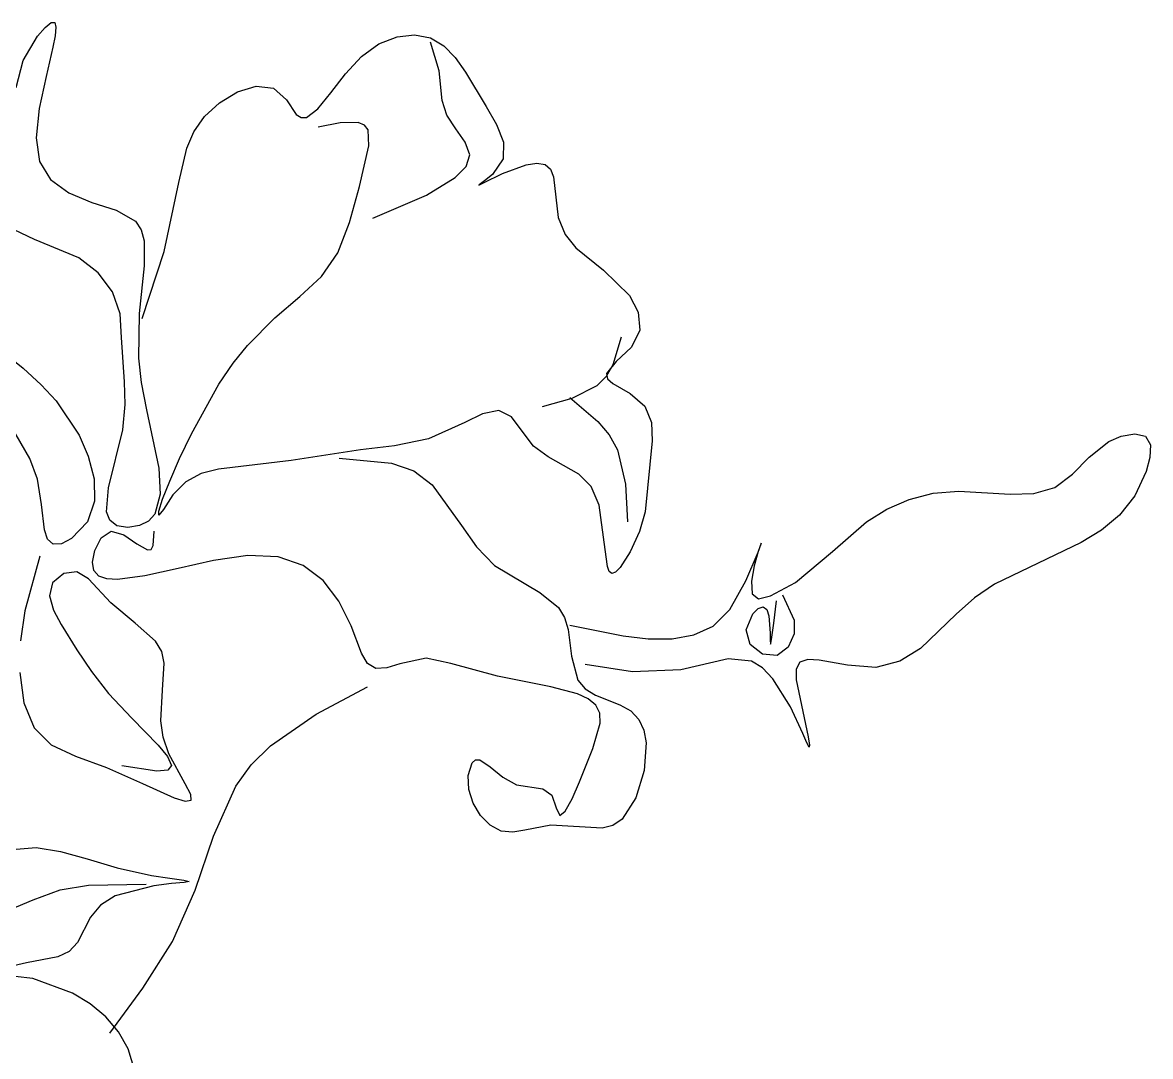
# Model space of a CAD drawing. Extents: x 1292 to 1769, y 219 to 688.
# Drawn here: x 1594.8 to 1686, y 490.5 to 574.2 of the extents above; entities that cross this region are included whole.
import ezdxf

# ---------------------------------------------------------------- set-up
doc = ezdxf.new("R2010")
doc.units = 0
doc.header["$LTSCALE"] = 0.9
doc.header["$MEASUREMENT"] = 0
doc.layers.add('3', color=3, linetype='CONTINUOUS')

msp = doc.modelspace()

# ---------------------------------------------------------------- linework, layer by layer
at = {"layer": '3'}
for p, q in [((1596.582, 573.785), (1597.074, 574.173)), ((1597.074, 574.173), (1597.365, 574.169)), ((1597.365, 574.169), (1597.461, 573.795)), ((1595.977, 573.082), (1596.582, 573.785)), ((1597.461, 573.795), (1597.399, 573.112)), ((1625.057, 573.023), (1626.472, 573.181)), ((1626.472, 573.181), (1627.76, 572.935)), ((1594.816, 571.104), (1595.977, 573.082)), ((1597.399, 573.112), (1597.219, 572.181)), ((1622.184, 571.43), (1623.599, 572.444)), ((1623.599, 572.444), (1625.057, 573.023)), ((1628.47, 570.272), (1627.756, 572.589)), ((1627.76, 572.935), (1628.849, 572.304)), ((1628.849, 572.304), (1629.769, 571.351)), ((1597.219, 572.181), (1596.661, 569.822)), ((1620.882, 570.018), (1622.184, 571.43)), ((1629.769, 571.351), (1630.596, 570.157)), ((1594.238, 568.928), (1594.816, 571.104)), ((1596.661, 569.822), (1596.102, 567.213)), ((1619.707, 568.489), (1620.882, 570.018)), ((1628.716, 567.868), (1628.47, 570.272)), ((1630.596, 570.157), (1632.27, 567.372)), ((1612.149, 568.565), (1613.671, 569.021)), ((1613.671, 569.021), (1615.056, 568.863)), ((1615.056, 568.863), (1616.115, 567.925)), ((1609.48, 566.563), (1610.687, 567.684)), ((1610.687, 567.684), (1612.149, 568.565)), ((1616.115, 567.925), (1616.901, 566.746)), ((1618.655, 567.198), (1619.707, 568.489)), ((1629.102, 566.69), (1628.716, 567.868)), ((1596.102, 567.213), (1595.852, 564.837)), ((1617.721, 566.499), (1618.655, 567.198)), ((1632.27, 567.372), (1633.115, 565.924)), ((1608.621, 565.33), (1609.48, 566.563)), ((1616.901, 566.746), (1617.297, 566.482)), ((1617.297, 566.482), (1617.721, 566.499)), ((1620.453, 566.05), (1618.67, 565.711)), ((1621.911, 566.081), (1620.453, 566.05)), ((1622.416, 565.884), (1621.911, 566.081)), ((1622.72, 565.497), (1622.416, 565.884)), ((1629.826, 565.565), (1629.102, 566.69)), ((1633.115, 565.924), (1633.67, 564.5)), ((1608.044, 564.017), (1608.621, 565.33)), ((1622.78, 564.21), (1622.72, 565.497)), ((1630.567, 564.495), (1629.826, 565.565)), ((1595.852, 564.837), (1596.123, 562.937)), ((1607.402, 561.243), (1608.044, 564.017)), ((1622.014, 560.925), (1622.78, 564.21)), ((1630.95, 563.482), (1630.567, 564.495)), ((1633.67, 564.5), (1633.646, 563.138)), ((1630.653, 562.528), (1630.95, 563.482)), ((1633.646, 563.138), (1632.771, 561.878)), ((1596.123, 562.937), (1597.014, 561.48)), ((1629.773, 561.649), (1630.653, 562.528)), ((1633.585, 561.961), (1635.509, 562.67)), ((1635.509, 562.67), (1636.372, 562.807)), ((1636.372, 562.807), (1637.037, 562.693)), ((1637.037, 562.693), (1637.466, 562.302)), ((1637.466, 562.302), (1637.714, 561.693)), ((1597.014, 561.48), (1598.497, 560.401)), ((1627.44, 560.209), (1629.773, 561.649)), ((1632.134, 561.364), (1631.695, 561.051)), ((1632.05, 561.206), (1633.585, 561.961)), ((1632.771, 561.878), (1632.134, 561.364)), ((1637.714, 561.693), (1638.109, 558.41)), ((1598.497, 560.401), (1600.357, 559.613)), ((1606.203, 555.662), (1607.402, 561.243)), ((1621.218, 557.987), (1622.014, 560.925)), ((1631.676, 561.014), (1632.05, 561.206)), ((1631.695, 561.051), (1631.676, 561.014)), ((1600.357, 559.613), (1602.331, 558.988)), ((1623.09, 558.342), (1627.44, 560.209)), ((1602.331, 558.988), (1603.906, 558.105)), ((1603.906, 558.105), (1604.359, 557.401)), ((1620.265, 555.551), (1621.218, 557.987)), ((1638.109, 558.41), (1638.667, 557.041)), ((1595.734, 556.632), (1594.075, 557.411)), ((1604.359, 557.401), (1604.585, 556.526)), ((1638.667, 557.041), (1639.538, 555.946)), ((1599.312, 555.141), (1595.734, 556.632)), ((1604.585, 556.526), (1604.594, 554.498)), ((1639.538, 555.946), (1641.763, 554.135)), ((1600.865, 553.918), (1599.312, 555.141)), ((1604.427, 550.236), (1606.203, 555.662)), ((1618.934, 553.643), (1620.265, 555.551)), ((1604.594, 554.498), (1604.205, 550.634)), ((1641.763, 554.135), (1643.869, 552.092)), ((1602.031, 552.38), (1600.865, 553.918)), ((1617.204, 552.024), (1618.934, 553.643)), ((1602.643, 550.603), (1602.031, 552.38)), ((1615.177, 550.297), (1617.204, 552.024)), ((1643.869, 552.092), (1644.568, 550.744)), ((1602.769, 548.708), (1602.643, 550.603)), ((1604.205, 550.634), (1604.14, 547.038)), ((1644.568, 550.744), (1644.718, 549.286)), ((1612.955, 548.063), (1615.177, 550.297)), ((1603.019, 545.11), (1602.769, 548.708)), ((1642.537, 546.511), (1643.227, 548.762)), ((1644.718, 549.286), (1644.026, 547.92)), ((1611.803, 546.63), (1612.955, 548.063)), ((1644.026, 547.92), (1642.797, 546.751)), ((1593.174, 547.534), (1594.808, 546.227)), ((1604.14, 547.038), (1604.357, 545.07)), ((1642.797, 546.751), (1642.01, 545.774)), ((1594.808, 546.227), (1596.268, 544.863)), ((1610.64, 544.922), (1611.803, 546.63)), ((1641.997, 545.565), (1642.537, 546.511)), ((1642.01, 545.774), (1642.093, 545.354)), ((1596.268, 544.863), (1597.479, 543.575)), ((1603.072, 543.268), (1603.019, 545.11)), ((1604.357, 545.07), (1604.796, 542.853)), ((1608.418, 540.909), (1610.64, 544.922)), ((1641.245, 544.816), (1641.997, 545.565)), ((1642.093, 545.354), (1642.526, 544.963)), ((1642.526, 544.963), (1643.915, 544.158)), ((1595.355, 538.906), (1591.979, 544.723)), ((1639.23, 543.792), (1641.245, 544.816)), ((1643.915, 544.158), (1645.121, 543.136)), ((1597.479, 543.575), (1599.343, 540.799)), ((1602.867, 541.224), (1603.072, 543.268)), ((1636.842, 543.112), (1639.23, 543.792)), ((1645.121, 543.136), (1645.649, 541.823)), ((1604.796, 542.853), (1605.79, 538.12)), ((1631.984, 542.517), (1630.534, 541.82)), ((1633.283, 542.787), (1631.984, 542.517)), ((1634.322, 542.283), (1633.283, 542.787)), ((1635.171, 541.112), (1634.322, 542.283)), ((1601.699, 536.548), (1602.867, 541.224)), ((1630.534, 541.82), (1627.617, 540.51)), ((1645.649, 541.823), (1645.705, 540.338)), ((1599.343, 540.799), (1600.071, 539.103)), ((1607.456, 538.896), (1608.418, 540.909)), ((1627.617, 540.51), (1624.858, 539.921)), ((1636.107, 539.906), (1635.171, 541.112)), ((1645.705, 540.338), (1645.146, 534.588)), ((1682.655, 540.275), (1683.654, 540.706)), ((1683.654, 540.706), (1684.746, 540.903)), ((1684.746, 540.903), (1685.629, 540.716)), ((1685.629, 540.716), (1686.022, 540.027)), ((1622.099, 539.619), (1616.48, 538.735)), ((1624.858, 539.921), (1622.099, 539.619)), ((1637.279, 539.049), (1636.107, 539.906)), ((1681.054, 539.021), (1682.655, 540.275)), ((1686.022, 540.027), (1685.978, 538.988)), ((1595.973, 537.25), (1595.355, 538.906)), ((1600.071, 539.103), (1600.54, 537.274)), ((1606.662, 537.079), (1607.456, 538.896)), ((1616.48, 538.735), (1610.616, 538.057)), ((1639.777, 537.649), (1637.279, 539.049)), ((1679.709, 537.631), (1681.054, 539.021)), ((1685.978, 538.988), (1685.677, 537.85)), ((1605.79, 538.12), (1605.901, 536.031)), ((1609.223, 537.686), (1607.974, 537.026)), ((1610.616, 538.057), (1609.223, 537.686)), ((1640.778, 536.639), (1639.777, 537.649)), ((1678.293, 536.564), (1679.709, 537.631)), ((1685.677, 537.85), (1684.755, 535.882)), ((1596.284, 535.193), (1595.973, 537.25)), ((1600.54, 537.274), (1600.581, 535.453)), ((1606.085, 535.61), (1606.662, 537.079)), ((1607.974, 537.026), (1606.926, 535.974)), ((1641.414, 535.145), (1640.778, 536.639)), ((1601.558, 534.601), (1601.699, 536.548)), ((1605.901, 536.031), (1605.454, 534.412)), ((1606.926, 535.974), (1606.163, 534.788)), ((1666.498, 535.592), (1668.45, 536.103)), ((1668.45, 536.103), (1670.509, 536.27)), ((1670.509, 536.27), (1674.672, 536.036)), ((1674.672, 536.036), (1676.596, 536.089)), ((1676.596, 536.089), (1678.293, 536.564)), ((1684.755, 535.882), (1683.523, 534.332)), ((1596.524, 533.136), (1596.284, 535.193)), ((1600.581, 535.453), (1600.023, 533.785)), ((1605.776, 534.638), (1606.085, 535.61)), ((1641.901, 531.542), (1641.414, 535.145)), ((1664.686, 534.799), (1666.498, 535.592)), ((1601.819, 533.909), (1601.558, 534.601)), ((1602.386, 533.474), (1601.819, 533.909)), ((1605.454, 534.412), (1604.951, 533.847)), ((1605.786, 534.314), (1605.776, 534.638)), ((1606.163, 534.788), (1605.786, 534.314)), ((1645.146, 534.588), (1644.681, 532.999)), ((1663.047, 533.789), (1664.686, 534.799)), ((1683.523, 534.332), (1682.054, 533.108)), ((1596.783, 532.389), (1596.524, 533.136)), ((1600.023, 533.785), (1598.717, 532.425)), ((1603.279, 533.339), (1602.386, 533.474)), ((1604.225, 533.479), (1603.279, 533.339)), ((1604.951, 533.847), (1604.225, 533.479)), ((1644.681, 532.999), (1643.933, 531.359)), ((1660.288, 531.379), (1663.047, 533.789)), ((1682.054, 533.108), (1680.418, 532.116)), ((1597.228, 531.984), (1596.783, 532.389)), ((1598.717, 532.425), (1597.908, 532.018)), ((1680.418, 532.116), (1673.403, 528.74)), ((1597.908, 532.018), (1597.228, 531.984)), ((1642.085, 530.177), (1641.901, 531.542)), ((1643.933, 531.359), (1643.115, 530.084)), ((1653.291, 529.001), (1654.269, 531.345)), ((1654.292, 531.383), (1653.963, 530.235)), ((1654.269, 531.345), (1654.513, 532.011)), ((1654.525, 532.062), (1654.292, 531.383)), ((1654.513, 532.011), (1654.525, 532.062)), ((1657.292, 528.886), (1660.288, 531.379)), ((1596.159, 531), (1594.937, 526.594)), ((1598.096, 529.613), (1597.176, 528.843)), ((1599.159, 529.734), (1598.096, 529.613)), ((1600.09, 529.164), (1599.159, 529.734)), ((1642.235, 529.768), (1642.085, 530.177)), ((1642.451, 529.602), (1642.235, 529.768)), ((1642.75, 529.717), (1642.451, 529.602)), ((1643.115, 530.084), (1642.75, 529.717)), ((1653.963, 530.235), (1653.732, 528.977)), ((1597.176, 528.843), (1596.928, 527.8)), ((1601.894, 527.228), (1600.09, 529.164)), ((1652, 526.682), (1653.291, 529.001)), ((1653.732, 528.977), (1653.788, 527.968)), ((1655.277, 527.789), (1657.292, 528.886)), ((1673.403, 528.74), (1671.781, 527.643)), ((1596.928, 527.8), (1597.259, 526.65)), ((1653.788, 527.968), (1654.318, 527.559)), ((1654.318, 527.559), (1655.277, 527.789)), ((1671.781, 527.643), (1670.296, 526.31)), ((1594.937, 526.594), (1594.582, 524.158)), ((1597.259, 526.65), (1597.887, 525.491)), ((1603.882, 525.599), (1601.894, 527.228)), ((1650.629, 525.351), (1652, 526.682)), ((1670.296, 526.31), (1667.404, 523.529)), ((1597.887, 525.491), (1599.148, 523.441)), ((1605.528, 524.12), (1603.882, 525.599)), ((1639.052, 525.425), (1643.345, 524.555)), ((1649.072, 524.637), (1650.629, 525.351)), ((1606.017, 523.297), (1605.528, 524.12)), ((1643.345, 524.555), (1645.39, 524.318)), ((1645.39, 524.318), (1647.313, 524.319)), ((1647.313, 524.319), (1649.072, 524.637)), ((1599.148, 523.441), (1600.325, 521.666)), ((1606.215, 522.36), (1606.017, 523.297)), ((1667.404, 523.529), (1665.756, 522.503)), ((1606.085, 520.179), (1606.215, 522.36)), ((1644.125, 521.653), (1640.28, 522.232)), ((1651.863, 522.704), (1648.018, 521.81)), ((1653.742, 522.508), (1651.863, 522.704)), ((1654.636, 521.966), (1653.742, 522.508)), ((1657.651, 522.431), (1657.349, 521.88)), ((1658.3, 522.638), (1657.651, 522.431)), ((1659.216, 522.596), (1658.3, 522.638)), ((1661.501, 522.181), (1659.216, 522.596)), ((1663.814, 522.002), (1661.501, 522.181)), ((1665.756, 522.503), (1663.814, 522.002)), ((1594.53, 521.591), (1594.87, 519.155)), ((1600.325, 521.666), (1601.711, 519.908)), ((1648.018, 521.81), (1644.125, 521.653)), ((1655.467, 521.095), (1654.636, 521.966)), ((1657.349, 521.88), (1657.367, 520.994)), ((1618.516, 518.227), (1622.681, 520.437)), ((1656.887, 518.824), (1655.467, 521.095)), ((1657.367, 520.994), (1658.339, 516.392)), ((1601.711, 519.908), (1603.596, 517.905)), ((1605.945, 517.691), (1606.085, 520.179)), ((1594.87, 519.155), (1595.692, 517.124)), ((1657.902, 516.656), (1656.887, 518.824)), ((1603.596, 517.905), (1605.721, 515.733)), ((1606.131, 516.369), (1605.945, 517.691)), ((1614.808, 515.664), (1618.516, 518.227)), ((1595.692, 517.124), (1597.083, 515.744)), ((1658.227, 515.914), (1657.902, 516.656)), ((1597.083, 515.744), (1599.053, 514.836)), ((1605.721, 515.733), (1606.48, 514.796)), ((1606.607, 515.022), (1606.131, 516.369)), ((1613.268, 514.14), (1614.808, 515.664)), ((1658.412, 515.562), (1658.227, 515.914)), ((1658.339, 516.392), (1658.447, 515.719)), ((1658.447, 515.719), (1658.412, 515.562)), ((1599.053, 514.836), (1601.561, 513.905)), ((1606.48, 514.796), (1606.805, 514.084)), ((1607.923, 512.598), (1606.607, 515.022)), ((1601.561, 513.905), (1604.456, 512.611)), ((1605.63, 513.625), (1602.79, 514.05)), ((1606.805, 514.084), (1606.526, 513.691)), ((1612.01, 512.397), (1613.268, 514.14)), ((1606.526, 513.691), (1605.63, 513.625)), ((1604.456, 512.611), (1607.03, 511.466)), ((1608.364, 511.738), (1607.923, 512.598)), ((1610.197, 508.355), (1612.01, 512.397)), ((1607.03, 511.466), (1607.919, 511.195)), ((1607.919, 511.195), (1608.394, 511.258)), ((1608.394, 511.258), (1608.364, 511.738)), ((1608.724, 504.004), (1610.197, 508.355)), ((1606.887, 499.851), (1608.724, 504.004)), ((1604.491, 496.051), (1606.887, 499.851)), ((1595.592, 496.846), (1592.197, 497.22)), ((1598.809, 495.668), (1595.592, 496.846)), ((1600.241, 494.796), (1598.809, 495.668)), ((1601.807, 492.433), (1604.491, 496.051)), ((1601.497, 493.747), (1600.241, 494.796)), ((1602.532, 492.528), (1601.497, 493.747)), ((1603.315, 491.154), (1602.532, 492.528)), ((1604.226, 488.141), (1603.315, 491.154))]:
    msp.add_line(p, q, dxfattribs=at)
at = {"layer": '3', "extrusion": (0, 0, -1)}
for p, q in [((1639.052, 543.849), (1641.309, 541.904)), ((1641.309, 541.904), (1642.225, 540.82)), ((1642.225, 540.82), (1642.891, 539.605)), ((1642.891, 539.605), (1643.551, 536.82)), ((1620.389, 538.936), (1624.613, 538.543)), ((1624.613, 538.543), (1626.427, 537.907)), ((1626.427, 537.907), (1627.907, 536.773)), ((1627.907, 536.773), (1630.273, 533.501)), ((1643.551, 536.82), (1643.718, 533.777)), ((1601.127, 532.488), (1601.928, 533.036)), ((1601.928, 533.036), (1602.952, 532.734)), ((1605.315, 531.879), (1605.409, 533.04)), ((1630.273, 533.501), (1631.489, 531.774)), ((1600.612, 531.472), (1601.127, 532.488)), ((1602.952, 532.734), (1604.008, 532.008)), ((1600.415, 530.518), (1600.612, 531.472)), ((1604.008, 532.008), (1604.868, 531.514)), ((1604.868, 531.514), (1605.154, 531.558)), ((1605.154, 531.558), (1605.315, 531.879)), ((1631.489, 531.774), (1632.947, 530.26)), ((1600.532, 529.838), (1600.415, 530.518)), ((1610.204, 530.655), (1607.336, 530.023)), ((1612.993, 531.05), (1610.204, 530.655)), ((1615.443, 530.946), (1612.993, 531.05)), ((1617.452, 530.249), (1615.443, 530.946)), ((1619.07, 529.035), (1617.452, 530.249)), ((1632.947, 530.26), (1636.612, 528.083)), ((1600.929, 529.401), (1600.532, 529.838)), ((1601.573, 529.175), (1600.929, 529.401)), ((1604.656, 529.423), (1602.432, 529.126)), ((1607.336, 530.023), (1604.656, 529.423)), ((1602.432, 529.126), (1601.573, 529.175)), ((1620.352, 527.382), (1619.07, 529.035)), ((1636.612, 528.083), (1638.123, 526.848)), ((1656.242, 527.882), (1657.187, 525.837)), ((1621.354, 525.372), (1620.352, 527.382)), ((1638.123, 526.848), (1638.617, 526.039)), ((1653.85, 526.34), (1654.275, 526.77)), ((1654.275, 526.77), (1654.677, 526.92)), ((1654.677, 526.92), (1654.969, 526.701)), ((1654.969, 526.701), (1655.141, 526.174)), ((1655.539, 525.592), (1655.751, 527.39)), ((1638.617, 526.039), (1638.901, 525.073)), ((1653.305, 525.061), (1653.85, 526.34)), ((1655.141, 526.174), (1655.252, 524.779)), ((1657.187, 525.837), (1657.189, 524.729)), ((1622.174, 523.174), (1621.354, 525.372)), ((1638.901, 525.073), (1639.178, 522.928)), ((1653.645, 523.856), (1653.305, 525.061)), ((1655.252, 524.779), (1655.255, 524.201)), ((1655.364, 524.269), (1655.539, 525.592)), ((1654.644, 523.087), (1653.645, 523.856)), ((1655.255, 524.201), (1655.266, 523.895)), ((1655.266, 523.895), (1655.303, 523.934)), ((1655.303, 523.934), (1655.364, 524.269)), ((1657.189, 524.729), (1656.705, 523.645)), ((1622.666, 522.32), (1622.174, 523.174)), ((1655.805, 522.983), (1654.644, 523.087)), ((1656.705, 523.645), (1655.805, 522.983)), ((1623.345, 521.909), (1622.666, 522.32)), ((1625.276, 522.31), (1624.241, 521.981)), ((1627.428, 522.755), (1625.276, 522.31)), ((1629.405, 522.332), (1627.428, 522.755)), ((1633.184, 521.302), (1629.405, 522.332)), ((1639.178, 522.928), (1639.697, 520.989)), ((1624.241, 521.981), (1623.345, 521.909)), ((1637.499, 520.447), (1633.184, 521.302)), ((1639.662, 519.867), (1637.499, 520.447)), ((1639.697, 520.989), (1640.283, 520.279)), ((1640.283, 520.279), (1641.125, 519.771)), ((1640.526, 519.461), (1639.662, 519.867)), ((1641.149, 518.947), (1640.526, 519.461)), ((1641.125, 519.771), (1643.099, 518.976)), ((1641.469, 518.3), (1641.149, 518.947)), ((1643.099, 518.976), (1643.982, 518.485)), ((1643.982, 518.485), (1644.636, 517.807)), ((1640.91, 515.453), (1641.499, 517.507)), ((1641.499, 517.507), (1641.469, 518.3)), ((1644.636, 517.807), (1645.039, 516.936)), ((1645.039, 516.936), (1645.222, 515.922)), ((1645.222, 515.922), (1645.06, 513.668)), ((1639.819, 512.743), (1640.91, 515.453)), ((1630.811, 513.264), (1631.134, 514.287)), ((1631.134, 514.287), (1631.419, 514.539)), ((1631.419, 514.539), (1631.764, 514.528)), ((1631.764, 514.528), (1632.607, 513.971)), ((1632.607, 513.971), (1633.613, 513.131)), ((1630.856, 512.136), (1630.811, 513.264)), ((1633.613, 513.131), (1634.729, 512.521)), ((1645.06, 513.668), (1644.391, 511.452)), ((1631.209, 511.025), (1630.856, 512.136)), ((1634.729, 512.521), (1636.869, 512.185)), ((1636.869, 512.185), (1637.577, 511.672)), ((1639.225, 511.373), (1639.819, 512.743)), ((1637.577, 511.672), (1637.925, 510.643)), ((1638.674, 510.369), (1639.225, 511.373)), ((1644.391, 511.452), (1643.267, 509.74)), ((1631.807, 510.029), (1631.209, 511.025)), ((1637.925, 510.643), (1638.226, 510.038)), ((1638.226, 510.038), (1638.674, 510.369)), ((1632.584, 509.244), (1631.807, 510.029)), ((1643.267, 509.74), (1642.522, 509.227)), ((1633.477, 508.768), (1632.584, 509.244)), ((1634.426, 508.672), (1633.477, 508.768)), ((1635.412, 508.846), (1634.426, 508.672)), ((1637.495, 509.245), (1635.412, 508.846)), ((1641.654, 509.001), (1637.495, 509.245)), ((1642.522, 509.227), (1641.654, 509.001)), ((1593.929, 507.282), (1595.852, 507.45)), ((1595.852, 507.45), (1597.841, 507.13)), ((1597.841, 507.13), (1599.994, 506.514)), ((1599.994, 506.514), (1602.413, 505.796)), ((1602.413, 505.796), (1605.197, 505.172)), ((1605.197, 505.172), (1606.662, 504.949)), ((1606.662, 504.949), (1607.805, 504.788)), ((1607.805, 504.788), (1608.246, 504.685)), ((1595.624, 503.22), (1597.798, 504.024)), ((1597.798, 504.024), (1600.084, 504.391)), ((1600.084, 504.391), (1604.754, 504.47)), ((1605.37, 504.346), (1602.258, 503.533)), ((1606.805, 504.519), (1605.37, 504.346)), ((1607.843, 504.614), (1606.805, 504.519)), ((1608.246, 504.685), (1607.843, 504.614)), ((1591.361, 501.429), (1595.624, 503.22)), ((1602.258, 503.533), (1601.055, 502.78)), ((1601.055, 502.78), (1600.263, 501.794)), ((1600.263, 501.794), (1599.202, 499.753)), ((1599.202, 499.753), (1598.536, 499.036)), ((1597.615, 498.607), (1595.083, 498.11)), ((1598.536, 499.036), (1597.615, 498.607)), ((1595.083, 498.11), (1588.563, 496.648))]:
    msp.add_line(p, q, dxfattribs=at)

doc.saveas('drawing.dxf')
